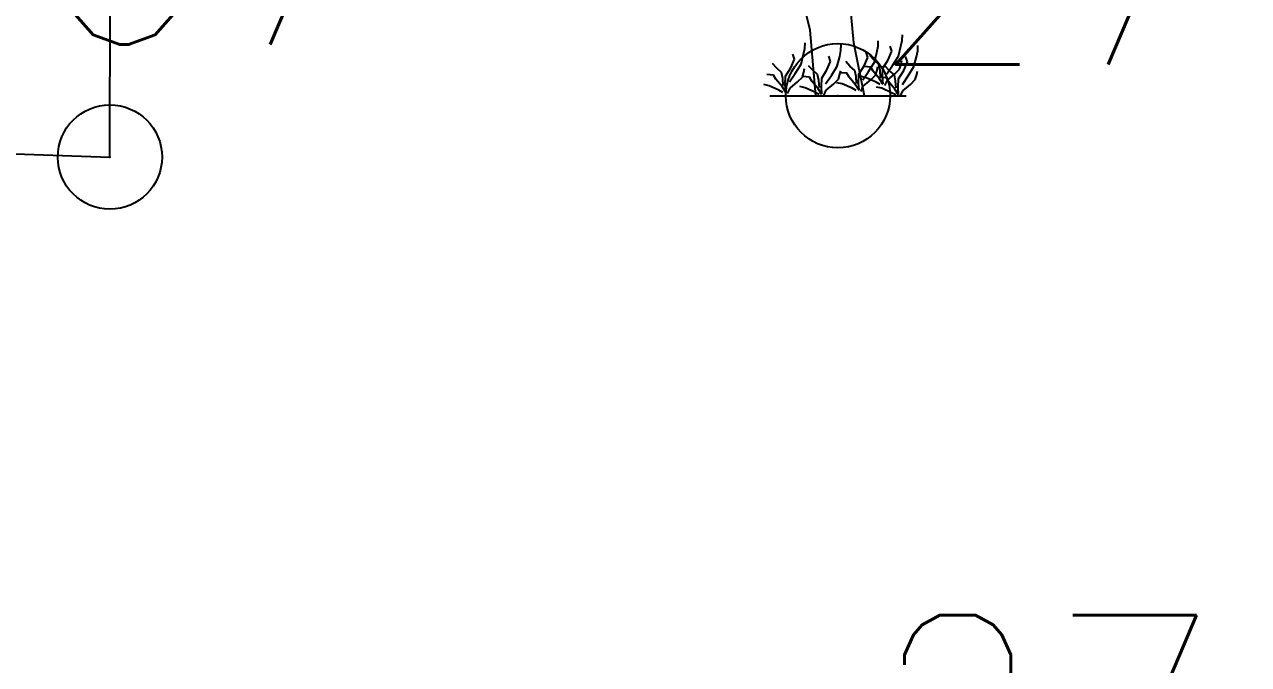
# Model space of a CAD drawing. Header units: millimetres. Extents: x 524954 to 526204, y 9523489 to 9524010.
# Drawn here: x 525609.23 to 525615.1, y 9523721.48 to 9523724.55 of the extents above; entities that cross this region are included whole.
import ezdxf

# ---------------------------------------------------------------- set-up
doc = ezdxf.new("R2010")
doc.units = ezdxf.units.MM
doc.header["$PDMODE"] = 32
doc.header["$PDSIZE"] = 0.5
doc.linetypes.add('ACAD_ISO12W100', pattern=[21, 12, -3, 0, -3, 0, -3])
for name, color, linetype in [('Arbre', 34, 'ACAD_ISO12W100'), ('Bord_Route_Existante', 6, 'Continuous'), ('TopoAlt', 3, 'Continuous'), ('TOPOJIS', 7, 'Continuous')]:
    doc.layers.add(name, color=color, linetype=linetype)
doc.layers.add('Bord_Route_Existante_POLY3D', color=6, linetype='Continuous', plot=False)
doc.styles.add('Simplex 1.0', font='Simplex.shx', dxfattribs={"width": 0.99, "height": 1})

# ---------------------------------------------------------------- blocks, each defined once
blk = doc.blocks.new('TCPOINT M')
at = {"color": 0}
blk.add_point((0, 0), dxfattribs=at)
at = {"layer": 'TopoAlt', "style": 'Simplex 1.0', "width": 0.99}
blk.add_attdef('ALT', (0.15, 0.15), '', height=1, dxfattribs=at)
blk = doc.blocks.new('v088')
at = {"linetype": 'Continuous'}
for p, q in [((-0.268, 0.628), (-0.412, 1.235)), ((0.151, 0.506), (0.102, 1.053)), ((-0.213, 0), (-0.268, 0.628)), ((0.256, 0), (0.151, 0.506)), ((-0.654, 0), (0.654, 0))]:
    blk.add_line(p, q, dxfattribs=at)
at = {"color": 3, "linetype": 'Continuous'}
for p, q in [((-0.317, 0.454), (-0.315, 0.507)), ((0.029, 0.435), (0.031, 0.488)), ((0.373, 0.416), (0.385, 0.474)), ((0.385, 0.474), (0.387, 0.526)), ((0.517, 0.426), (0.5, 0.476)), ((0.579, 0.38), (0.603, 0.474)), ((0.603, 0.474), (0.615, 0.531)), ((0.615, 0.531), (0.618, 0.584)), ((0.765, 0.43), (0.767, 0.483)), ((-0.416, 0.349), (-0.433, 0.399)), ((-0.353, 0.303), (-0.329, 0.397)), ((-0.329, 0.397), (-0.317, 0.454)), ((-0.07, 0.329), (-0.087, 0.38)), ((-0.007, 0.284), (0.017, 0.377)), ((0.017, 0.377), (0.029, 0.435)), ((0.25, 0.286), (0.286, 0.368)), ((0.286, 0.368), (0.269, 0.418)), ((0.346, 0.341), (0.305, 0.385)), ((0.349, 0.322), (0.373, 0.416)), ((0.481, 0.344), (0.517, 0.426)), ((0.524, 0.291), (0.579, 0.38)), ((0.666, 0.325), (0.649, 0.375)), ((0.728, 0.279), (0.752, 0.373)), ((0.752, 0.373), (0.765, 0.43)), ((-0.587, 0.264), (-0.627, 0.308)), ((-0.541, 0.224), (-0.587, 0.264)), ((-0.502, 0.188), (-0.452, 0.267)), ((-0.452, 0.267), (-0.416, 0.349)), ((-0.409, 0.214), (-0.353, 0.303)), ((-0.327, 0.226), (-0.32, 0.26)), ((-0.24, 0.245), (-0.281, 0.288)), ((-0.195, 0.204), (-0.24, 0.245)), ((-0.156, 0.168), (-0.106, 0.248)), ((-0.106, 0.248), (-0.07, 0.329)), ((-0.063, 0.195), (-0.007, 0.284)), ((0.019, 0.207), (0.026, 0.24)), ((0.115, 0.284), (0.075, 0.327)), ((0.161, 0.243), (0.115, 0.284)), ((0.173, 0.185), (0.161, 0.243)), ((0.2, 0.207), (0.25, 0.286)), ((0.315, 0.274), (0.25, 0.279)), ((0.293, 0.233), (0.349, 0.322)), ((0.337, 0.236), (0.315, 0.274)), ((0.397, 0.163), (0.337, 0.236)), ((0.392, 0.301), (0.346, 0.341)), ((0.361, 0.197), (0.375, 0.245)), ((0.375, 0.245), (0.382, 0.279)), ((0.404, 0.243), (0.392, 0.301)), ((0.409, 0.175), (0.404, 0.243)), ((0.428, 0.183), (0.43, 0.264)), ((0.43, 0.264), (0.481, 0.344)), ((0.495, 0.24), (0.454, 0.284)), ((0.469, 0.209), (0.524, 0.291)), ((0.541, 0.2), (0.495, 0.24)), ((0.546, 0.209), (0.591, 0.255)), ((0.579, 0.163), (0.63, 0.243)), ((0.591, 0.255), (0.606, 0.303)), ((0.606, 0.303), (0.613, 0.337)), ((0.63, 0.243), (0.666, 0.325)), ((0.673, 0.19), (0.728, 0.279)), ((0.755, 0.202), (0.762, 0.236)), ((-0.618, 0.197), (-0.683, 0.202)), ((-0.596, 0.159), (-0.618, 0.197)), ((-0.536, 0.087), (-0.596, 0.159)), ((-0.529, 0.166), (-0.541, 0.224)), ((-0.524, 0.099), (-0.529, 0.166)), ((-0.505, 0.106), (-0.502, 0.188)), ((-0.464, 0.132), (-0.409, 0.214)), ((-0.459, 0.072), (-0.387, 0.132)), ((-0.387, 0.132), (-0.341, 0.178)), ((-0.341, 0.178), (-0.327, 0.226)), ((-0.272, 0.178), (-0.337, 0.183)), ((-0.25, 0.139), (-0.272, 0.178)), ((-0.19, 0.067), (-0.25, 0.139)), ((-0.183, 0.147), (-0.195, 0.204)), ((-0.178, 0.079), (-0.183, 0.147)), ((-0.159, 0.087), (-0.156, 0.168)), ((-0.118, 0.113), (-0.063, 0.195)), ((-0.041, 0.113), (0.005, 0.159)), ((0.041, 0.115), (-0.01, 0.125)), ((0.005, 0.159), (0.019, 0.207)), ((0.084, 0.216), (0.019, 0.221)), ((0.106, 0.178), (0.084, 0.216)), ((0.166, 0.106), (0.106, 0.178)), ((0.178, 0.118), (0.173, 0.185)), ((0.197, 0.125), (0.2, 0.207)), ((0.202, 0.055), (0.197, 0.125)), ((0.272, 0.173), (0.221, 0.183)), ((0.238, 0.151), (0.293, 0.233)), ((0.243, 0.091), (0.315, 0.151)), ((0.365, 0.13), (0.272, 0.173)), ((0.315, 0.151), (0.361, 0.197)), ((0.406, 0.108), (0.365, 0.13)), ((0.433, 0.108), (0.397, 0.163)), ((0.464, 0.173), (0.399, 0.178)), ((0.433, 0.113), (0.428, 0.183)), ((0.45, 0.099), (0.474, 0.149)), ((0.486, 0.135), (0.464, 0.173)), ((0.474, 0.149), (0.546, 0.209)), ((0.546, 0.063), (0.486, 0.135)), ((0.553, 0.142), (0.541, 0.2)), ((0.558, 0.075), (0.553, 0.142)), ((0.577, 0.082), (0.579, 0.163)), ((0.618, 0.108), (0.673, 0.19)), ((0.695, 0.108), (0.74, 0.154)), ((0.74, 0.154), (0.755, 0.202)), ((-0.661, 0.096), (-0.712, 0.106)), ((-0.567, 0.053), (-0.661, 0.096)), ((-0.527, 0.031), (-0.567, 0.053)), ((-0.5, 0.031), (-0.536, 0.087)), ((-0.5, 0.036), (-0.505, 0.106)), ((-0.483, 0.022), (-0.459, 0.072)), ((-0.315, 0.077), (-0.365, 0.087)), ((-0.221, 0.034), (-0.315, 0.077)), ((-0.18, 0.012), (-0.221, 0.034)), ((-0.154, 0.012), (-0.19, 0.067)), ((-0.154, 0.017), (-0.159, 0.087)), ((-0.137, 0.002), (-0.113, 0.053)), ((-0.113, 0.053), (-0.041, 0.113)), ((0.135, 0.072), (0.041, 0.115)), ((0.175, 0.05), (0.135, 0.072)), ((0.202, 0.05), (0.166, 0.106)), ((0.219, 0.041), (0.243, 0.091)), ((0.421, 0.072), (0.37, 0.082)), ((0.514, 0.029), (0.421, 0.072)), ((0.555, 0.007), (0.514, 0.029)), ((0.582, 0.007), (0.546, 0.063)), ((0.582, 0.012), (0.577, 0.082)), ((0.599, -0.002), (0.623, 0.048)), ((0.623, 0.048), (0.695, 0.108))]:
    blk.add_line(p, q, dxfattribs=at)

msp = doc.modelspace()

# ---------------------------------------------------------------- linework, layer by layer
at = {"layer": 'Bord_Route_Existante', "flags": 128}
msp.add_lwpolyline([(525618.2834, 9523783.683), (525613.7492, 9523779.4879), (525608.2614, 9523773.4599), (525604.4421, 9523768.7714), (525600.1584, 9523763.0519), (525597.3356, 9523758.7492), (525594.6321, 9523754.2598), (525592.0305, 9523749.4279), (525589.4364, 9523744.3443), (525589.4364, 9523744.3443), (525585.1709, 9523735.4528), (525584.1429, 9523733.0119), (525584.0929, 9523731.6072), (525584.3216, 9523730.9601), (525585.4444, 9523729.6754), (525587.3573, 9523727.9901), (525589.0355, 9523726.7599), (525591.7908, 9523725.3327), (525594.1838, 9523724.4647), (525609.6375, 9523723.9154), (525609.6416, 9523725.4208)], dxfattribs=at)
at = {"layer": 'Bord_Route_Existante_POLY3D'}
msp.add_polyline3d([(525618.2834, 9523783.683, 278.16), (525613.7492, 9523779.4879, 277.76), (525608.2614, 9523773.4599, 277.21), (525604.4421, 9523768.7714, 276.86), (525600.1584, 9523763.0519, 276.59), (525597.3356, 9523758.7492, 276.48), (525594.6321, 9523754.2598, 276.42), (525592.0305, 9523749.4279, 276.31), (525589.4364, 9523744.3443, 276.24), (525585.1709, 9523735.4528, 276.11), (525584.1429, 9523733.0119, 276.07), (525584.0929, 9523731.6072, 276.06), (525584.3216, 9523730.9601, 276.09), (525585.4444, 9523729.6754, 276.18), (525587.3573, 9523727.9901, 276.21), (525589.0355, 9523726.7599, 276.27), (525591.7908, 9523725.3327, 276.34), (525594.1838, 9523724.4647, 276.37), (525609.6375, 9523723.9154, 276.581), (525609.6416, 9523725.4208, 276.783)], dxfattribs=at)

# ---------------------------------------------------------------- block references
at = {"layer": 'Arbre', "xscale": 0.5, "yscale": 0.5, "zscale": 0.5}
msp.add_blockref('v088', (525613.1279, 9523724.2096, -271.64), dxfattribs=at)
at = {"layer": 'TOPOJIS'}
ref = msp.add_blockref('TCPOINT M', (525606.1408, 9523724.3046, 276.668), dxfattribs=at)
ref.add_attrib('ALT', '276.67', (525606.2908, 9523724.4546, 276.668), dxfattribs={"layer": 'TopoAlt', "height": 1, "style": 'Simplex 1.0', "width": 0.99})
ref = msp.add_blockref('TCPOINT M', (525613.1277, 9523724.2095, 276.884), dxfattribs=at)
ref.add_attrib('ALT', '276.88', (525613.2777, 9523724.3595, 276.884), dxfattribs={"layer": 'TopoAlt', "height": 1, "style": 'Simplex 1.0', "width": 0.99})
msp.add_blockref('TCPOINT M', (525609.6375, 9523723.9154, 276.581), dxfattribs=at)
ref = msp.add_blockref('TCPOINT M', (525613.2276, 9523720.669, 276.64), dxfattribs=at)
ref.add_attrib('ALT', '276.64', (525613.2776, 9523720.719, 276.64), dxfattribs={"layer": 'TopoAlt', "height": 1, "style": 'Simplex 1.0', "width": 0.99})

doc.saveas('drawing.dxf')
